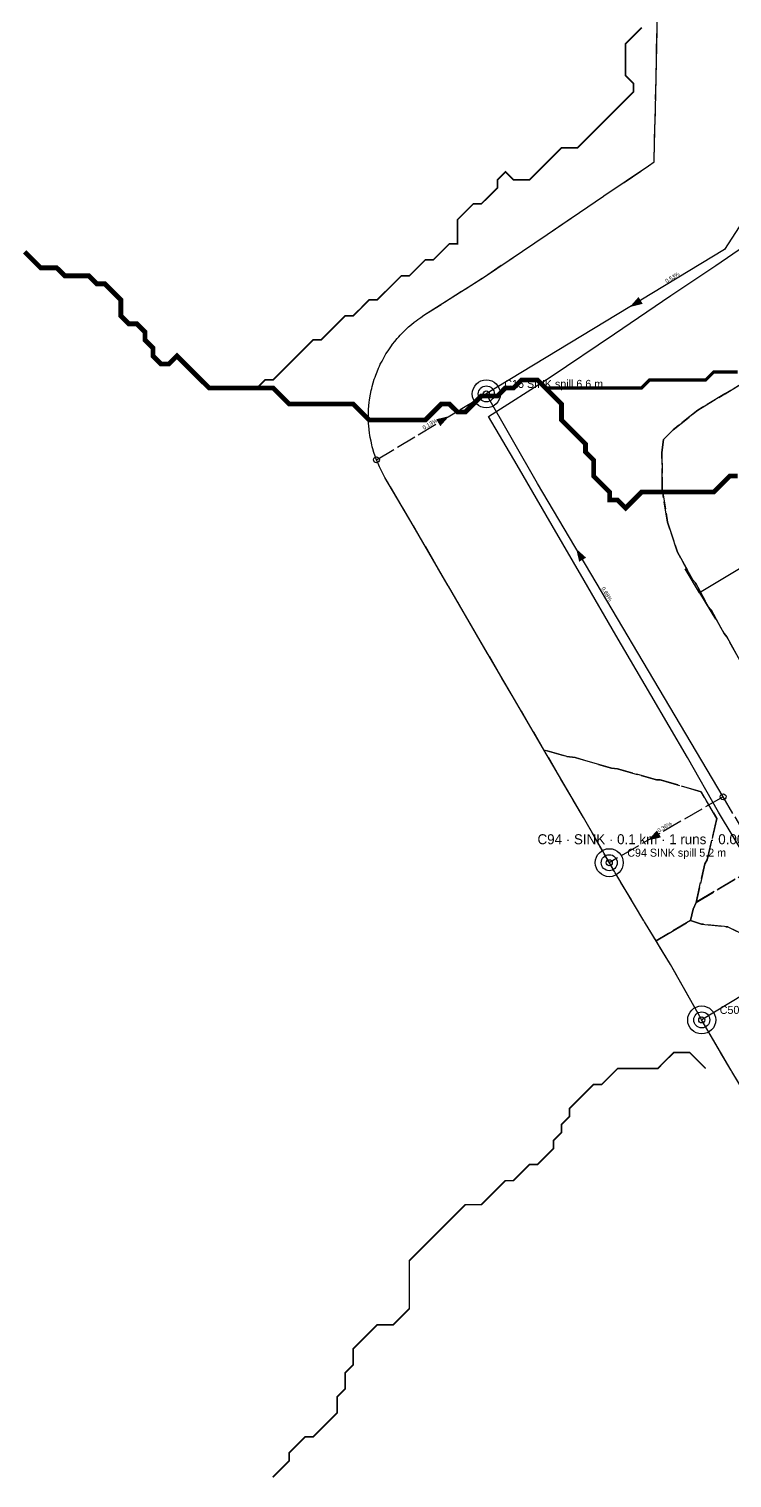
# Model space of a CAD drawing. Header units: metres. Extents: x 440276 to 476894, y 2561381 to 2578972.
# Drawn here: x 444668 to 445019, y 2566300 to 2567024 of the extents above; entities that cross this region are included whole.
import ezdxf
from ezdxf.enums import TextEntityAlignment as Align

# ---------------------------------------------------------------- set-up
doc = ezdxf.new("R2010")
doc.units = ezdxf.units.M
doc.header["$LTSCALE"] = 8
doc.linetypes.add('DASHED', pattern=[1.524, 1.27, -0.254])
for name, color, linetype in [('A_ARROWS', 7, 'Continuous'), ('A_BUILT_2006', 252, 'Continuous'), ('A_CATCH_LABEL', 7, 'Continuous'), ('A_CATCHMENTS', 7, 'Continuous'), ('A_ENVELOPE', 3, 'Continuous'), ('A_GRADIENT', 8, 'Continuous'), ('A_JUNCTIONS', 8, 'Continuous'), ('A_OUTLET_LABEL', 7, 'Continuous'), ('A_OUTLETS', 7, 'Continuous'), ('A_RUNS', 7, 'Continuous'), ('A_STREAMS', 5, 'Continuous')]:
    doc.layers.add(name, color=color, linetype=linetype)

msp = doc.modelspace()

# ---------------------------------------------------------------- linework, layer by layer
at = {"layer": 'A_ARROWS', "color": 3}
for points in [[(444967.81, 2566885.43), (444972.25, 2566890.46), (444974.32, 2566887.04)], [(444877.7, 2566830.91), (444873.24, 2566825.9), (444871.19, 2566829.33)], [(444941.08, 2566764.68), (444946.06, 2566760.19), (444942.62, 2566758.15)]]:
    msp.add_solid(points, dxfattribs=at)
at = {"layer": 'A_ARROWS', "color": 1}
msp.add_solid([(444976.92, 2566618.9), (444981.45, 2566623.84), (444983.46, 2566620.37)], dxfattribs=at)
at = {"layer": 'A_BUILT_2006', "color": 252}
for points in [[(445010.85, 2566906.27), (445033.75, 2566921.9)], [(444988.44, 2566891.17), (445010.85, 2566906.27)], [(444960.32, 2566872.07), (444988.44, 2566891.17)], [(444928.18, 2566850.42), (444960.32, 2566872.07)], [(444897.3, 2566830.73), (444928.18, 2566850.42)], [(444911.57, 2566806.48), (444897.3, 2566830.73)], [(444929.08, 2566776.17), (444911.57, 2566806.48)], [(444945.04, 2566748.82), (444929.08, 2566776.17)], [(445033.56, 2566761.01), (445002.68, 2566742.55)], [(445002.68, 2566742.55), (444995.62, 2566754.52)], [(444961, 2566721.48), (444945.04, 2566748.82)], [(445002.68, 2566742.55), (445010.62, 2566729.52)], [(444978.45, 2566691.58), (444961, 2566721.48)], [(444996.75, 2566660.22), (444978.45, 2566691.58)], [(445012.28, 2566633.03), (444996.75, 2566660.22)], [(445026.39, 2566609.57), (445012.28, 2566633.03)]]:
    msp.add_lwpolyline(points, dxfattribs=at)
at = {"layer": 'A_CATCHMENTS', "color": 3, "linetype": 'DASHED'}
for points in [[(445041.56, 2566611.92), (445001.02, 2566587.88), (445005.41, 2566607.17), (445006.59, 2566609.09), (445011.29, 2566629.8), (445003.53, 2566643.21), (444983.03, 2566649.17), (444981.15, 2566649.08), (444961.81, 2566654.7), (444958.77, 2566654.95), (444940.59, 2566660.23), (444936.39, 2566660.82), (444925, 2566664.13), (444909.18, 2566691.24), (444909.18, 2566691.24), (444909.18, 2566691.24), (444893.22, 2566718.58), (444893.22, 2566718.58), (444893.22, 2566718.58), (444877.26, 2566745.92), (444877.19, 2566746.05), (444877.12, 2566746.16), (444859.73, 2566776.26), (444845.59, 2566800.29), (444844.72, 2566801.95), (444843.79, 2566803.58), (444843.36, 2566804.56), (444842.86, 2566805.51), (444842.15, 2566807.24), (444841.39, 2566808.95), (444841.05, 2566809.97), (444840.65, 2566810.97), (444840.12, 2566812.76), (444839.53, 2566814.54), (444839.29, 2566815.58), (444838.98, 2566816.62), (444838.63, 2566818.45), (444838.22, 2566820.28), (444838.08, 2566821.34), (444837.88, 2566822.4), (444837.71, 2566824.26), (444837.48, 2566826.12), (444837.45, 2566827.19), (444837.35, 2566828.26), (444837.37, 2566830.13), (444837.31, 2566832), (444837.39, 2566833.08), (444837.4, 2566834.15), (444837.6, 2566836.01), (444837.73, 2566837.88), (444837.91, 2566838.94), (444838.02, 2566840.01), (444838.4, 2566841.84), (444838.72, 2566843.68), (444839, 2566844.72), (444839.22, 2566845.77), (444839.77, 2566847.56), (444840.27, 2566849.36), (444840.65, 2566850.37), (444840.97, 2566851.39), (444841.7, 2566853.12), (444842.37, 2566854.86), (444842.85, 2566855.82), (444843.27, 2566856.81), (444844.16, 2566858.46), (444845, 2566860.13), (444845.57, 2566861.04), (444846.09, 2566861.98), (444847.14, 2566863.53), (444848.13, 2566865.12), (444848.79, 2566865.97), (444849.4, 2566866.85), (444850.59, 2566868.29), (444851.74, 2566869.77), (444852.48, 2566870.55), (444853.17, 2566871.38), (444854.5, 2566872.69), (444855.79, 2566874.05), (444856.6, 2566874.75), (444857.36, 2566875.51), (444858.82, 2566876.68), (444860.23, 2566877.91), (444861.11, 2566878.53), (444861.95, 2566879.2), (444863.51, 2566880.23), (444865.04, 2566881.31), (444895.29, 2566900.61), (444926.7, 2566921.76), (444954.71, 2566940.8), (444954.82, 2566940.87), (444954.92, 2566940.94), (444977.18, 2566955.93), (444980.11, 2566957.93), (444980.48, 2566976.64), (444980.49, 2566976.79), (444980.49, 2566976.95), (444981.07, 2566999.88), (444981.66, 2567032.04)], [(445028.75, 2566850.04), (445015.52, 2566842.09), (445015.31, 2566842), (445001.89, 2566833.92), (444989.5, 2566824.14), (444984.66, 2566819.25), (444984.63, 2566818.06), (444983.97, 2566812.56), (444984.1, 2566794.54), (444986.7, 2566777.99), (444991.75, 2566762.88), (444999.26, 2566749.24), (445000.65, 2566747.53), (445007.11, 2566735.79), (445008.51, 2566734.08), (445014.96, 2566722.35), (445016.37, 2566720.63), (445022.82, 2566708.9)], [(445035.97, 2566475.05), (445018.86, 2566503.34), (445018.64, 2566503.75), (445018.38, 2566504.15), (445004.02, 2566528.75), (445003.76, 2566529.25), (445003.46, 2566529.73), (444988.28, 2566556.91), (444981.09, 2566568.65), (444987.29, 2566572.29), (444987.29, 2566572.29), (444987.52, 2566572.49), (444998.22, 2566578.79), (445003.74, 2566577.04), (445016.78, 2566575.6), (445026.85, 2566570.79)]]:
    msp.add_lwpolyline(points, dxfattribs=at)
at = {"layer": 'A_CATCHMENTS', "color": 2, "linetype": 'DASHED'}
for points in [[(445022.82, 2566708.9), (445016.37, 2566720.63), (445014.96, 2566722.35), (445008.51, 2566734.08), (445007.11, 2566735.79), (445000.65, 2566747.53), (444999.26, 2566749.24), (444991.75, 2566762.88), (444986.7, 2566777.99), (444984.1, 2566794.54), (444983.97, 2566812.56), (444984.63, 2566818.06), (444984.66, 2566819.25), (444989.5, 2566824.14), (445001.89, 2566833.92), (445015.31, 2566842), (445015.52, 2566842.09), (445028.75, 2566850.04)], [(445026.85, 2566570.79), (445016.78, 2566575.6), (445003.74, 2566577.04), (444998.22, 2566578.79), (444999.53, 2566584.54), (445001.02, 2566587.88), (445041.56, 2566611.92)]]:
    msp.add_lwpolyline(points, dxfattribs=at)
at = {"layer": 'A_CATCHMENTS', "color": 1, "linetype": 'DASHED'}
msp.add_lwpolyline([(444936.39, 2566660.82), (444940.59, 2566660.23), (444958.77, 2566654.95), (444961.81, 2566654.7), (444981.15, 2566649.08), (444983.03, 2566649.17), (445003.53, 2566643.21), (445011.29, 2566629.8), (445006.59, 2566609.09), (445005.41, 2566607.17), (445001.02, 2566587.88), (444999.53, 2566584.54), (444998.22, 2566578.79), (444987.52, 2566572.49), (444987.29, 2566572.29), (444981.09, 2566568.65), (444975.22, 2566578.25), (444975.1, 2566578.45), (444974.98, 2566578.64), (444960.87, 2566602.1), (444960.54, 2566602.7), (444960.17, 2566603.28), (444944.79, 2566630.23), (444926.63, 2566661.33), (444925, 2566664.13), (444936.39, 2566660.82)], close=True, dxfattribs=at)
at = {"layer": 'A_ENVELOPE', "color": 3}
msp.add_lwpolyline([(445035.97, 2566475.05), (445018.86, 2566503.34), (445018.64, 2566503.75), (445018.38, 2566504.15), (445004.02, 2566528.75), (445003.76, 2566529.25), (445003.46, 2566529.73), (444988.28, 2566556.91), (444975.22, 2566578.25), (444975.1, 2566578.45), (444974.98, 2566578.64), (444960.87, 2566602.1), (444960.54, 2566602.7), (444960.17, 2566603.28), (444944.79, 2566630.23), (444926.63, 2566661.33), (444909.18, 2566691.24), (444909.18, 2566691.24), (444909.18, 2566691.24), (444893.22, 2566718.58), (444893.22, 2566718.58), (444893.22, 2566718.58), (444877.26, 2566745.92), (444877.19, 2566746.05), (444877.12, 2566746.16), (444859.73, 2566776.26), (444845.59, 2566800.29), (444844.72, 2566801.95), (444843.79, 2566803.58), (444843.36, 2566804.56), (444842.86, 2566805.51), (444842.15, 2566807.24), (444841.39, 2566808.95), (444841.05, 2566809.97), (444840.65, 2566810.97), (444840.12, 2566812.76), (444839.53, 2566814.54), (444839.29, 2566815.58), (444838.98, 2566816.62), (444838.63, 2566818.45), (444838.22, 2566820.28), (444838.08, 2566821.34), (444837.88, 2566822.4), (444837.71, 2566824.26), (444837.48, 2566826.12), (444837.45, 2566827.19), (444837.35, 2566828.26), (444837.37, 2566830.13), (444837.31, 2566832), (444837.39, 2566833.08), (444837.4, 2566834.15), (444837.6, 2566836.01), (444837.73, 2566837.88), (444837.91, 2566838.94), (444838.02, 2566840.01), (444838.4, 2566841.84), (444838.72, 2566843.68), (444839, 2566844.72), (444839.22, 2566845.77), (444839.77, 2566847.56), (444840.27, 2566849.36), (444840.65, 2566850.37), (444840.97, 2566851.39), (444841.7, 2566853.12), (444842.37, 2566854.86), (444842.85, 2566855.82), (444843.27, 2566856.81), (444844.16, 2566858.46), (444845, 2566860.13), (444845.57, 2566861.04), (444846.09, 2566861.98), (444847.14, 2566863.53), (444848.13, 2566865.12), (444848.79, 2566865.97), (444849.4, 2566866.85), (444850.59, 2566868.29), (444851.74, 2566869.77), (444852.48, 2566870.55), (444853.17, 2566871.38), (444854.5, 2566872.69), (444855.79, 2566874.05), (444856.6, 2566874.75), (444857.36, 2566875.51), (444858.82, 2566876.68), (444860.23, 2566877.91), (444861.11, 2566878.53), (444861.95, 2566879.2), (444863.51, 2566880.23), (444865.04, 2566881.31), (444895.29, 2566900.61), (444926.7, 2566921.76), (444954.71, 2566940.8), (444954.82, 2566940.87), (444954.92, 2566940.94), (444977.18, 2566955.93), (444980.11, 2566957.93), (444980.48, 2566976.64), (444980.49, 2566976.79), (444980.49, 2566976.95), (444981.07, 2566999.88), (444981.66, 2567032.04)], dxfattribs=at)
at = {"layer": 'A_JUNCTIONS'}
for centre in [(444896.23, 2566842.03), (444841.34, 2566809.09), (445014.5, 2566640.66), (444957.63, 2566607.73), (445003.82, 2566529.14)]:
    msp.add_circle(centre, 1.5, dxfattribs=at)
at = {"layer": 'A_OUTLETS', "color": 1}
for centre, radius in [((444896.23, 2566842.03), 7), ((444896.23, 2566842.03), 4), ((444957.63, 2566607.73), 7), ((444957.63, 2566607.73), 4), ((445003.82, 2566529.14), 7), ((445003.82, 2566529.14), 4)]:
    msp.add_circle(centre, radius, dxfattribs=at)
at = {"layer": 'A_RUNS', "color": 3}
for points in [[(445030.78, 2566990.01), (445029.78, 2566936.8), (445015.26, 2566914.2), (444896.23, 2566842.03)], [(445014.5, 2566640.66), (444921.82, 2566797.21), (444896.23, 2566842.03)], [(445060.31, 2566563.41), (445003.82, 2566529.14)]]:
    msp.add_lwpolyline(points, dxfattribs=at)
at = {"layer": 'A_RUNS', "color": 3, "linetype": 'DASHED'}
for points in [[(444841.34, 2566809.09), (444896.23, 2566842.03)], [(445038.08, 2566600.9), (445014.5, 2566640.66)]]:
    msp.add_lwpolyline(points, dxfattribs=at)
at = {"layer": 'A_RUNS', "color": 1, "linetype": 'DASHED'}
msp.add_lwpolyline([(445014.5, 2566640.66), (444957.63, 2566607.73)], dxfattribs=at)
at = {"layer": 'A_STREAMS', "color": 5}
for points, const_width in [([(444973.81, 2567025.08), (444969.81, 2567021.07), (444965.81, 2567017.07), (444965.81, 2567013.07), (444965.81, 2567009.07), (444965.81, 2567005.07), (444965.81, 2567001.07), (444969.81, 2566997.06), (444969.81, 2566993.06), (444965.81, 2566989.06), (444961.8, 2566985.06), (444957.8, 2566981.06), (444953.8, 2566977.05), (444949.8, 2566973.05), (444945.8, 2566969.05), (444941.8, 2566965.05), (444937.79, 2566965.05), (444933.79, 2566965.05), (444929.79, 2566961.05), (444925.79, 2566957.05), (444921.79, 2566953.04), (444917.79, 2566949.04), (444913.78, 2566949.04), (444909.78, 2566949.04), (444905.78, 2566953.04), (444901.78, 2566949.04), (444901.78, 2566945.04), (444897.78, 2566941.04), (444893.77, 2566937.04), (444889.77, 2566937.04), (444885.77, 2566933.03), (444881.77, 2566929.03), (444881.77, 2566925.03), (444881.77, 2566921.03), (444881.77, 2566917.03), (444877.77, 2566917.03), (444873.77, 2566913.03), (444869.76, 2566909.02), (444865.76, 2566909.02), (444861.76, 2566905.02), (444857.76, 2566901.02), (444853.76, 2566901.02), (444849.76, 2566897.02), (444845.75, 2566893.02), (444841.75, 2566889.02), (444837.75, 2566889.02), (444833.75, 2566885.01), (444829.75, 2566881.01), (444825.74, 2566881.01), (444821.74, 2566877.01), (444817.74, 2566873.01), (444813.74, 2566869.01), (444809.74, 2566869.01), (444805.74, 2566865), (444801.73, 2566861), (444797.73, 2566857), (444793.73, 2566853), (444789.73, 2566849), (444785.73, 2566849), (444781.73, 2566845)], 0.8), ([(444781.73, 2566845), (444777.72, 2566845), (444773.72, 2566845), (444769.72, 2566845), (444765.72, 2566845), (444761.72, 2566845), (444757.72, 2566845), (444753.71, 2566849), (444749.71, 2566853), (444745.71, 2566857), (444741.71, 2566861), (444737.71, 2566857), (444733.7, 2566857), (444729.7, 2566861), (444729.7, 2566865), (444725.7, 2566869.01), (444725.7, 2566873.01), (444721.7, 2566877.01), (444717.7, 2566877.01), (444713.7, 2566881.01), (444713.7, 2566885.01), (444713.7, 2566889.02), (444709.69, 2566893.02), (444705.69, 2566897.02), (444701.69, 2566897.02), (444697.69, 2566901.02), (444693.69, 2566901.02), (444689.69, 2566901.02), (444685.68, 2566901.02), (444681.68, 2566905.02), (444677.68, 2566905.02), (444673.68, 2566905.02), (444669.68, 2566909.02), (444665.68, 2566913.03)], 2.4), ([(445021.83, 2566853), (445017.83, 2566853), (445013.83, 2566853), (445009.83, 2566853), (445005.82, 2566849), (445001.82, 2566849), (444997.82, 2566849), (444993.82, 2566849), (444989.82, 2566849), (444985.81, 2566849), (444981.81, 2566849), (444977.81, 2566849), (444973.81, 2566845), (444969.81, 2566845), (444965.81, 2566845), (444961.8, 2566845), (444957.8, 2566845), (444953.8, 2566845), (444949.8, 2566845), (444945.8, 2566845), (444941.8, 2566845), (444937.79, 2566845), (444933.79, 2566845), (444929.79, 2566845), (444925.79, 2566845)], 1.6), ([(444925.79, 2566845), (444921.79, 2566849), (444917.79, 2566849), (444913.78, 2566849), (444909.78, 2566845), (444905.78, 2566845), (444901.78, 2566840.99), (444897.78, 2566840.99), (444893.77, 2566840.99), (444889.77, 2566836.99), (444885.77, 2566832.99), (444881.77, 2566832.99), (444877.77, 2566836.99), (444873.77, 2566836.99), (444869.76, 2566832.99), (444865.76, 2566828.99), (444861.76, 2566828.99), (444857.76, 2566828.99), (444853.76, 2566828.99), (444849.76, 2566828.99), (444845.75, 2566828.99), (444841.75, 2566828.99), (444837.75, 2566828.99), (444833.75, 2566832.99), (444829.75, 2566836.99), (444825.74, 2566836.99), (444821.74, 2566836.99), (444817.74, 2566836.99), (444813.74, 2566836.99), (444809.74, 2566836.99), (444805.74, 2566836.99), (444801.73, 2566836.99), (444797.73, 2566836.99), (444793.73, 2566840.99), (444789.73, 2566845), (444785.73, 2566845), (444781.73, 2566845)], 2.4), ([(445021.83, 2566800.98), (445017.83, 2566800.98), (445013.83, 2566796.97), (445009.83, 2566792.97), (445005.82, 2566792.97), (445001.82, 2566792.97), (444997.82, 2566792.97), (444993.82, 2566792.97), (444989.82, 2566792.97), (444985.81, 2566792.97), (444981.81, 2566792.97), (444977.81, 2566792.97), (444973.81, 2566792.97), (444969.81, 2566788.97), (444965.81, 2566784.97), (444961.8, 2566788.97), (444957.8, 2566788.97), (444957.8, 2566792.97), (444953.8, 2566796.97), (444949.8, 2566800.98), (444949.8, 2566804.98), (444949.8, 2566808.98), (444945.8, 2566812.98), (444945.8, 2566816.98), (444941.8, 2566820.99), (444937.79, 2566824.99), (444933.79, 2566828.99), (444933.79, 2566832.99), (444933.79, 2566836.99), (444929.79, 2566840.99), (444925.79, 2566845)], 2.4), ([(445005.82, 2566504.84), (445001.82, 2566508.85), (444997.82, 2566512.85), (444993.82, 2566512.85), (444989.82, 2566512.85), (444985.81, 2566508.85), (444981.81, 2566504.84), (444977.81, 2566504.84), (444973.81, 2566504.84), (444969.81, 2566504.84), (444965.81, 2566504.84), (444961.8, 2566504.84), (444957.8, 2566500.84), (444953.8, 2566496.84), (444949.8, 2566496.84), (444945.8, 2566492.84), (444941.8, 2566488.84), (444937.79, 2566484.84), (444937.79, 2566480.83), (444933.79, 2566476.83), (444933.79, 2566472.83), (444929.79, 2566468.83), (444929.79, 2566464.83), (444925.79, 2566460.82), (444921.79, 2566456.82), (444917.79, 2566456.82), (444913.78, 2566452.82), (444909.78, 2566448.82), (444905.78, 2566448.82), (444901.78, 2566444.82), (444897.78, 2566440.82), (444893.77, 2566436.81), (444889.77, 2566436.81), (444885.77, 2566436.81), (444881.77, 2566432.81), (444877.77, 2566428.81), (444873.77, 2566424.81), (444869.76, 2566420.81), (444865.76, 2566416.81), (444861.76, 2566412.8), (444857.76, 2566408.8), (444857.76, 2566404.8), (444857.76, 2566400.8), (444857.76, 2566396.8), (444857.76, 2566392.79), (444857.76, 2566388.79), (444857.76, 2566384.79), (444853.76, 2566380.79), (444849.76, 2566376.79), (444845.75, 2566376.79), (444841.75, 2566376.79), (444837.75, 2566372.79), (444833.75, 2566368.78), (444829.75, 2566364.78), (444829.75, 2566360.78), (444829.75, 2566356.78), (444825.74, 2566352.78), (444825.74, 2566348.77), (444825.74, 2566344.77), (444821.74, 2566340.77), (444821.74, 2566336.77), (444821.74, 2566332.77), (444817.74, 2566328.77), (444813.74, 2566324.76), (444809.74, 2566320.76), (444805.74, 2566320.76), (444801.73, 2566316.76), (444797.73, 2566312.76), (444797.73, 2566308.76), (444793.73, 2566304.76), (444789.73, 2566300.75), (444789.57, 2566300.59)], 0.8)]:
    msp.add_lwpolyline(points, dxfattribs=dict(at, const_width=const_width))

# ---------------------------------------------------------------- texts
at = {"layer": 'A_CATCH_LABEL', "color": 1}
msp.add_text('C94 · SINK · 0.1 km · 1 runs · 0.00 km²', height=5, dxfattribs=at).set_placement((444979.94, 2566619.45), align=Align.MIDDLE_CENTER)
at = {"layer": 'A_GRADIENT', "color": 3}
for s, rotation, p in [('0.53%', 31.22978, (444989.98, 2566898.87)), ('0.13%', 30.96587, (444868.79, 2566825.56)), ('0.68%', 300.62397, (444955.02, 2566741.14))]:
    msp.add_text(s, height=2, rotation=rotation, dxfattribs=at).set_placement(p, align=Align.BOTTOM_CENTER)
at = {"layer": 'A_GRADIENT', "color": 1}
msp.add_text('0.36%', height=2, rotation=30.06764, dxfattribs=at).set_placement((444986.07, 2566624.19), align=Align.BOTTOM_CENTER)
at = {"layer": 'A_OUTLET_LABEL', "color": 1}
for s, p in [('C15 SINK spill 6.6 m', (444905.23, 2566845.03)), ('C94 SINK spill 5.2 m', (444966.63, 2566610.73)), ('C50 SINK spill 5.4 m', (445012.82, 2566532.14))]:
    msp.add_text(s, height=4, dxfattribs=at).set_placement(p)

doc.saveas('drawing.dxf')
